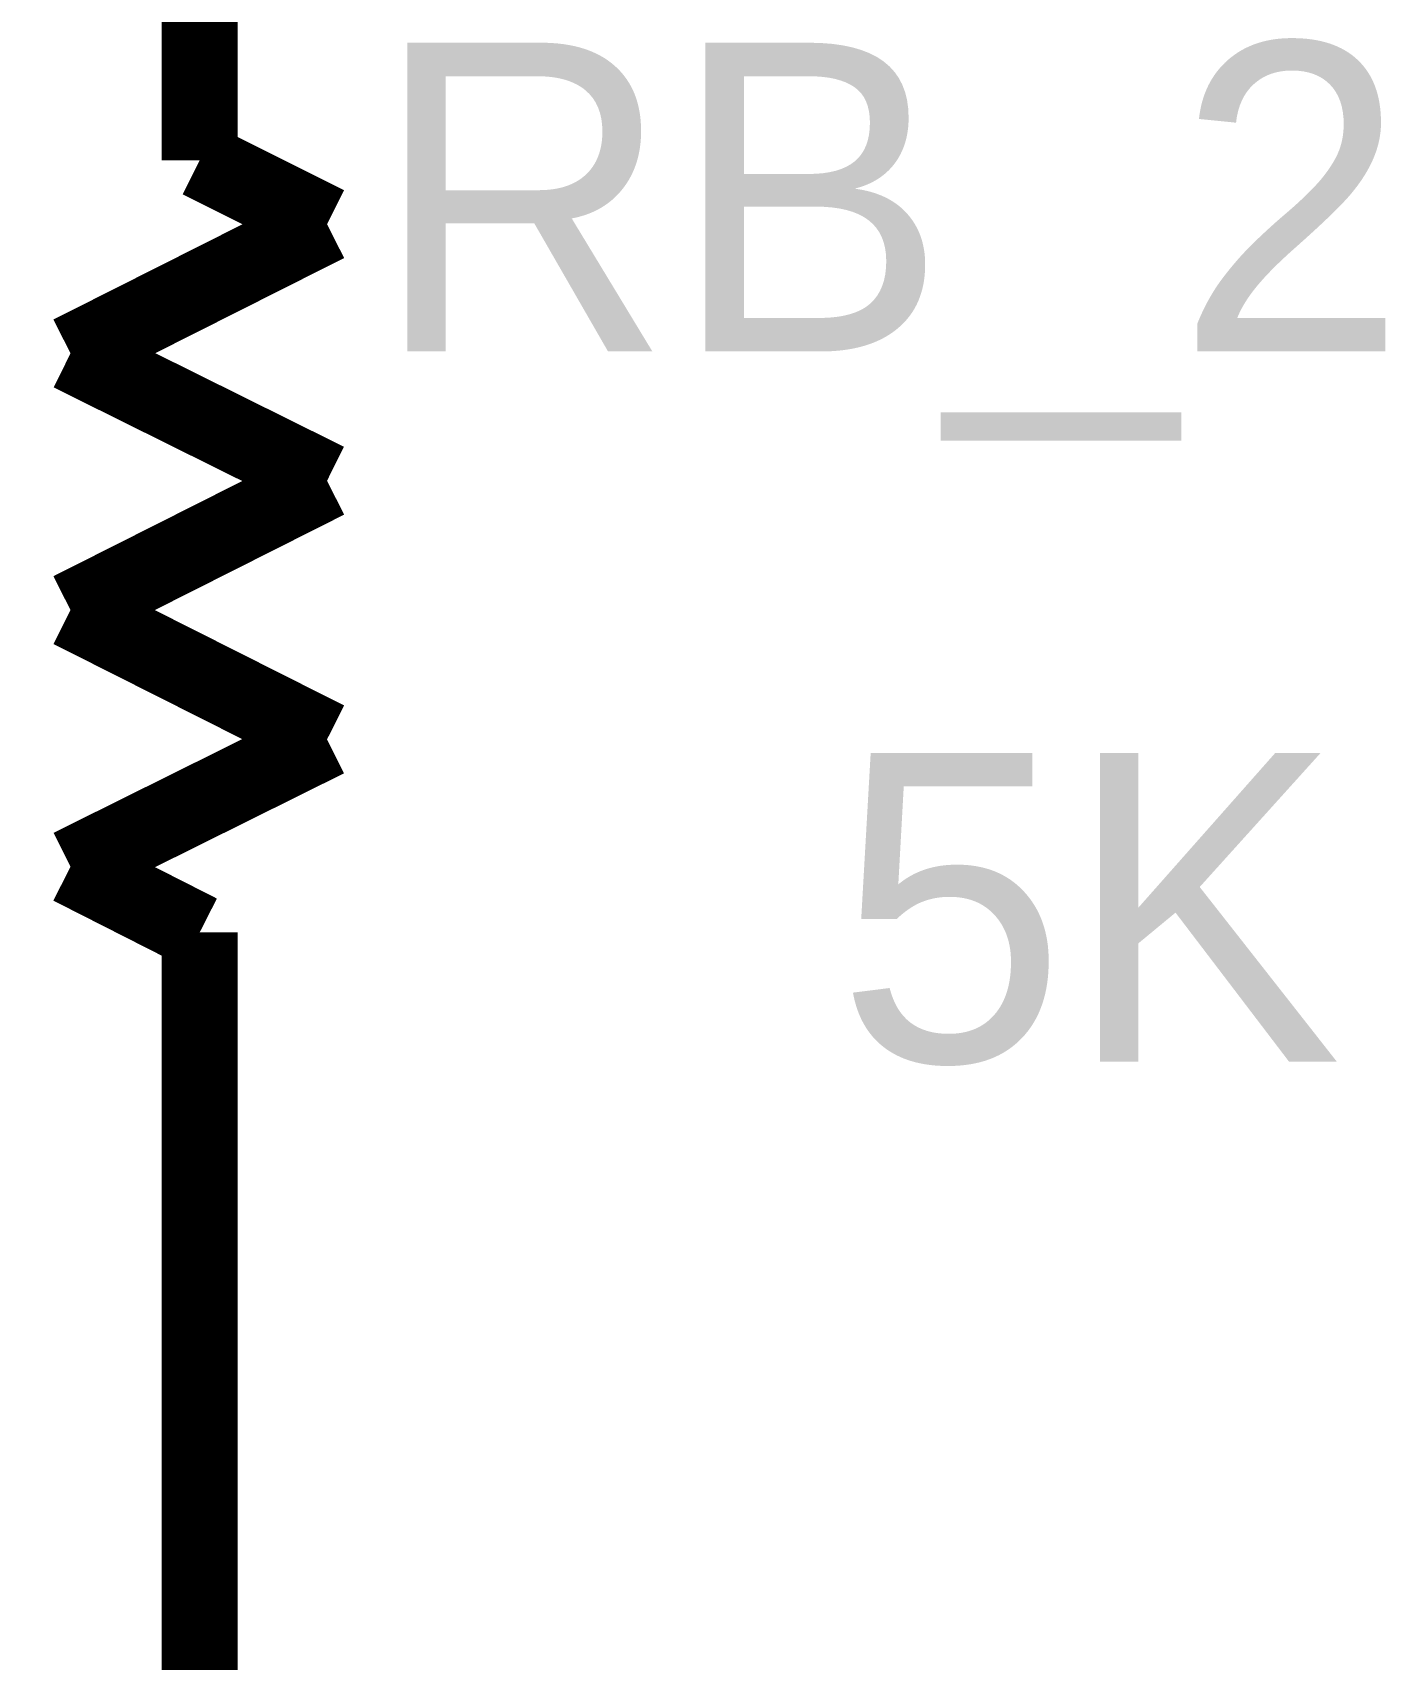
# Model space of a CAD drawing. Header units: inches. Extents: x -11.7 to 11.5, y 0 to 7.6.
# Drawn here: x 4.0747 to 4.2851, y 5.8267 to 6.0797 of the extents above; entities that cross this region are included whole.
import ezdxf

# ---------------------------------------------------------------- set-up
doc = ezdxf.new("R2010")
doc.units = ezdxf.units.IN
doc.header["$MEASUREMENT"] = 0
doc.layers.add('Sheet', color=255, linetype='Continuous')

msp = doc.modelspace()

# ---------------------------------------------------------------- linework, layer by layer
at = {"layer": 'Sheet'}
for points in [[(4.10071, 6.09998, 0.0118, 0.0118, 0), (4.10071, 6.05978, 0.0118, 0.0118, 0)], [(4.10071, 6.05978, 0.0118, 0.0118, 0), (4.12051, 6.04987, 0.0118, 0.0118, 0)], [(4.12051, 6.04987, 0.0118, 0.0118, 0), (4.08062, 6.02977, 0.0118, 0.0118, 0)], [(4.08062, 6.02977, 0.0118, 0.0118, 0), (4.12051, 6.00997, 0.0118, 0.0118, 0)], [(4.12051, 6.00997, 0.0118, 0.0118, 0), (4.08062, 5.98986, 0.0118, 0.0118, 0)], [(4.08062, 5.98986, 0.0118, 0.0118, 0), (4.12051, 5.96976, 0.0118, 0.0118, 0)], [(4.12051, 5.96976, 0.0118, 0.0118, 0), (4.08062, 5.94995, 0.0118, 0.0118, 0)], [(4.08062, 5.94995, 0.0118, 0.0118, 0), (4.10071, 5.93975, 0.0118, 0.0118, 0)], [(4.10071, 5.93975, 0.0118, 0.0118, 0), (4.10071, 5.89984, 0.0118, 0.0118, 0)], [(4.10071, 5.89984, 0.0118, 0.0118, 0), (4.10071, 5.79992, 0.0118, 0.0118, 0)]]:
    msp.add_lwpolyline(points, format="xyseb", dxfattribs=at)

# ---------------------------------------------------------------- texts
for s, p in [('RB_2', (4.12771, 6.03007)), ('5K', (4.19971, 5.91965))]:
    msp.add_text(s, height=0.04801, dxfattribs=at).set_placement(p)

doc.saveas('drawing.dxf')
